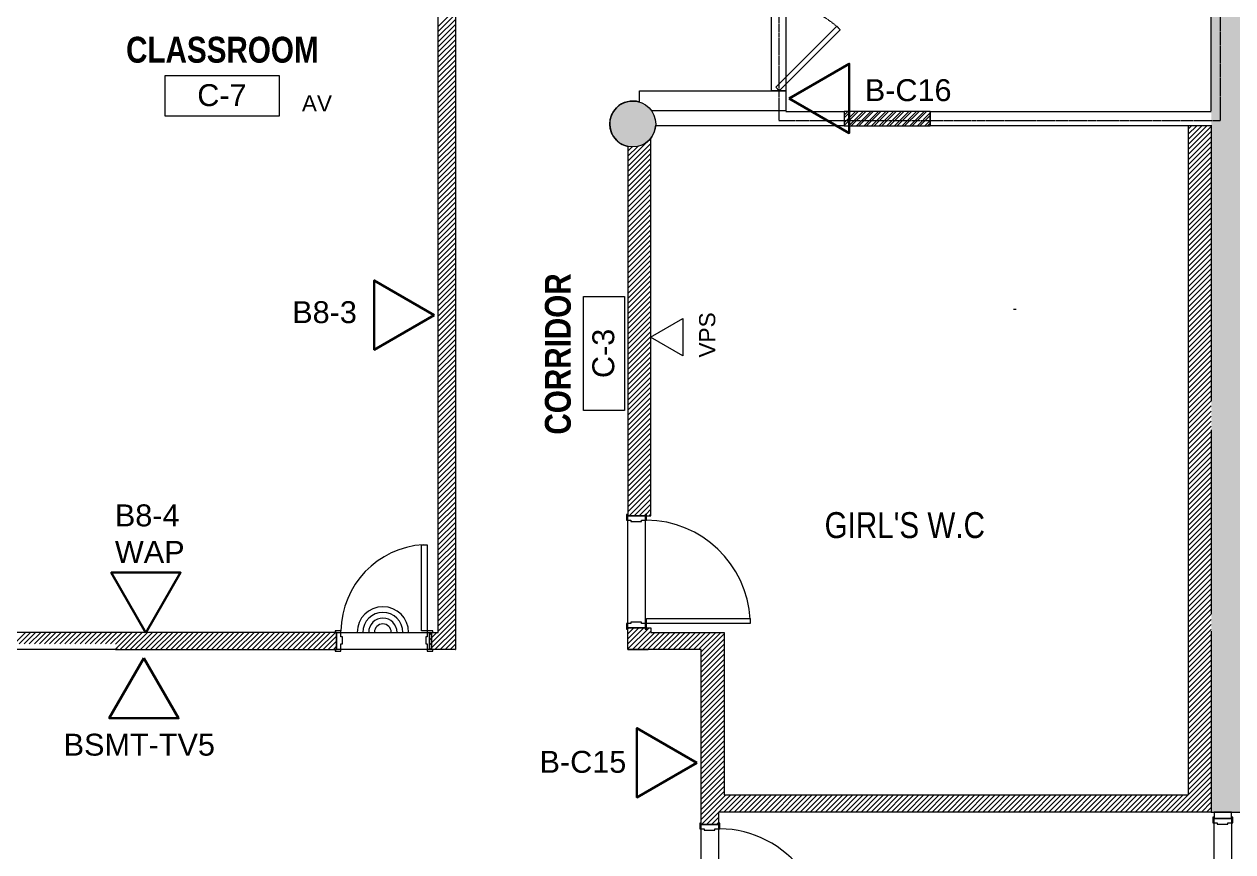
# Model space of a CAD drawing. Header units: inches. Extents: x 891 to 14187, y -1169 to 3232.
# Drawn here: x 2972.5 to 3393.1, y 2199.9 to 2487.9 of the extents above; entities that cross this region are included whole.
import ezdxf

# ---------------------------------------------------------------- set-up
doc = ezdxf.new("R2010")
doc.units = ezdxf.units.IN
doc.header["$MEASUREMENT"] = 0
doc.linetypes.add('IMPORT-IMPORT-HIDDEN2', pattern=[0.1875, 0.125, -0.0625])
doc.linetypes.add('IMPORT-IMPORT-PHANTOM2', pattern=[1.25, 0.625, -0.125, 0.125, -0.125, 0.125, -0.125])
doc.layers.add('_DROPS_IDFS', color=7, linetype='Continuous')
for name, color, linetype, lineweight in [('_OPTEC_LAYER', 1, 'Continuous', 30), ('A-ANNO-RM TAG', 7, 'Continuous', 9), ('A-DETL', 90, 'Continuous', 9), ('A-DETL-MEDM', 33, 'Continuous', 20), ('A-DOOR', 7, 'Continuous', 9), ('A-DOOR-HEAD', 7, 'IMPORT-IMPORT-HIDDEN2', 9), ('A-Hatch', 7, 'Continuous', 9), ('A-HATCH-1HR', 7, 'Continuous', 9), ('A-HATCH-2 HR', 7, 'Continuous', 9), ('A-WALL-INT NEW', 7, 'Continuous', 9), ('EX-EXT-CORE', 7, 'Continuous', 9), ('EX-Int Wall', 7, 'Continuous', 9), ('G-ANNO-TEXT', 7, 'Continuous', 9), ('SPEAKER', 10, 'Continuous', 20), ('WALL TYPE', 7, 'IMPORT-IMPORT-PHANTOM2', 9)]:
    doc.layers.add(name, color=color, linetype=linetype, lineweight=lineweight)
doc.styles.add('Arial', font='arial.ttf', dxfattribs={"height": 7.623})
doc.styles.add('Arial Narrow', font='ARIALN.TTF', dxfattribs={"height": 8.999982})
doc.styles.add('Arial Narrow_B', font='ARIALNB.TTF', dxfattribs={"height": 9})
doc.styles.add('Arial_6', font='arial.ttf', dxfattribs={"height": 5.625})

# ---------------------------------------------------------------- blocks, each defined once
blk = doc.blocks.new('_DATA')
at = {"layer": '_DROPS_IDFS', "color": 1, "lineweight": 30}
blk.add_lwpolyline([(24.61, 42.64), (12.55, 21.75), (36.67, 21.75)], close=True, dxfattribs=at)

msp = doc.modelspace()

# ---------------------------------------------------------------- hatches: boundary and pattern name
at = {"layer": 'A-Hatch'}
h = msp.add_hatch(color=9, dxfattribs=at)
h.paths.add_polyline_path([(902.98, 1392.82), (1989.97, 1392.82), (1989.97, 1512.82), (1996.97, 1512.82), (1996.97, 1539.9), (1996, 1539.9), (1996, 1644.32), (2009.46, 1644.32), (2009.46, 1668.07), (2006.46, 1668.07), (1997.97, 1676.55), (1997.97, 1680.58), (1997.87, 1680.58), (1997.87, 1684.89), (1989.97, 1684.89), (1989.97, 1680.82), (1952.41, 1680.82), (1952.41, 1656.82), (1958.41, 1656.82), (1958.41, 1633.82), (1984.41, 1633.82), (1982.41, 1561.82), (1952.41, 1561.82), (1952.41, 1496.82), (1960.41, 1496.82), (1960.41, 1426.82), (1759.1, 1426.82), (1758.63, 1426.43), (1758.31, 1426.82), (1618.55, 1426.82), (1618.55, 1417.82), (923.48, 1417.82), (923.48, 1659.82), (1020.74, 1659.82), (1020.74, 2639.14), (992.98, 2639.14), (992.98, 1680.82), (902.98, 1680.82)])
h.paths.add_polyline_path([(3252.83, 1512.82), (3414.94, 1512.82), (3414.94, 1648.82), (3485.94, 1648.82), (3485.94, 1617.82), (3590.94, 1617.82), (3590.94, 1648.82), (3647.76, 1648.82), (3647.76, 2678.99), (3563.76, 2678.99), (3563.76, 2801.87), (3653.76, 2801.87), (3653.76, 2933.87), (3525.76, 2933.87), (3525.76, 2891.87), (3542.76, 2891.87), (3542.76, 2901.87), (3622.76, 2901.87), (3622.76, 2843.87), (3525.76, 2843.87), (3525.76, 2801.87), (3439.74, 2801.87), (3439.74, 2712.4), (3384.94, 2712.4), (3384.94, 2679.34), (3298.58, 2679.32), (3298.58, 2671.34), (3331.58, 2671.34), (3331.58, 2643.73), (3387.6, 2643.73), (3387.6, 2602.12), (3410.69, 2602.12), (3410.69, 2506.12), (3385.6, 2506.12), (3385.6, 2213.73), (3478.36, 2213.73), (3478.36, 2221.26), (3556.25, 2221.26), (3556.25, 2247.26), (3478.36, 2247.26), (3478.36, 2320.26), (3556.25, 2320.26), (3556.25, 2345.26), (3478.36, 2345.26), (3478.36, 2420.26), (3574.37, 2420.26), (3574.37, 2445.26), (3478.36, 2445.26), (3478.36, 2479.57), (3439.74, 2479.57), (3439.74, 2493.26), (3578.02, 2493.26), (3578.02, 2505.26), (3439.74, 2505.26), (3439.74, 2601.26), (3530.8, 2601.26), (3530.8, 2613.26), (3491.98, 2613.26), (3491.98, 2699.77), (3544.98, 2699.77), (3544.98, 2656.26), (3623.39, 2656.26), (3623.36, 2505.26), (3614.02, 2505.26), (3614.02, 2493.26), (3623.36, 2493.26), (3623.2, 2445.26), (3604.37, 2445.26), (3604.37, 2420.26), (3623.36, 2420.26), (3623.36, 2345.26), (3586.25, 2345.26), (3586.25, 2320.26), (3623.36, 2320.26), (3623.36, 2247.26), (3586.25, 2247.26), (3586.25, 2221.26), (3623.36, 2221.26), (3623.36, 2145.26), (3587.2, 2145.51), (3586.28, 2120.04), (3623.36, 2119.26), (3623.36, 2038.66), (3588.24, 2040.57), (3586.25, 2016.68), (3623.36, 2014.66), (3623.36, 1965.26), (3586.93, 1964.56), (3587.07, 1957.11), (3623.36, 1958.25), (3623.36, 1907.41), (3586.97, 1906.63), (3587.07, 1898.63), (3623.36, 1899.41), (3623.36, 1847.41), (3587.7, 1847.41), (3587.79, 1839.41), (3623.36, 1839.41), (3624.09, 1790.91), (3588.39, 1790.68), (3588.49, 1782.18), (3624.22, 1782.41), (3624.9, 1737.92), (3589.04, 1737.24), (3589.14, 1728.74), (3625.03, 1729.42), (3625.85, 1675.41), (3559.85, 1675.41), (3559.85, 1650.41), (3513.85, 1647.41), (3513.85, 1675.41), (3465.85, 1675.41), (3465.85, 1678.32), (3386.6, 1678.32), (3386.6, 1539.9), (3252.83, 1539.9)])
h.paths.add_polyline_path([(3386.6, 1751.32), (3465.5, 1751.32), (3464.85, 1781.41), (3558.94, 1782), (3558.89, 1790.5), (3464.85, 1789.91), (3465.85, 1825.41), (3440.85, 1825.41), (3440.85, 1841.41), (3532.85, 1841.41), (3532.85, 1839.41), (3558.2, 1839.41), (3558.2, 1847.41), (3532.85, 1847.41), (3532.85, 1884.41), (3520.85, 1884.41), (3520.85, 1852.74), (3441.85, 1852.74), (3441.85, 1863.74), (3414.94, 1863.74), (3414.94, 1851.12), (3386.6, 1851.12), (3386.6, 1812.64), (3330.6, 1812.64), (3330.6, 1774.05), (3386.6, 1774.05)])
h.paths.add_polyline_path([(1020.74, 2639.04), (1020.74, 3214.97), (1056.98, 3214.97), (1056.98, 3232.36), (992.98, 3232.36), (992.98, 2639.04)])
msp.add_hatch(color=9, dxfattribs=at).paths.add_polyline_path([(3185.25, 2445.25), (3187.12, 2445.71), (3188.83, 2446.6), (3190.27, 2447.88), (3191.37, 2449.47), (3192.05, 2451.27), (3192.28, 2453.19), (3192.05, 2455.1), (3191.37, 2456.91), (3190.27, 2458.49), (3188.83, 2459.77), (3187.12, 2460.67), (3185.25, 2461.13), (3183.32, 2461.13), (3181.45, 2460.67), (3179.74, 2459.77), (3178.3, 2458.49), (3177.2, 2456.91), (3176.52, 2455.1), (3176.28, 2453.19), (3176.52, 2451.27), (3177.2, 2449.47), (3178.3, 2447.88), (3179.74, 2446.6), (3181.45, 2445.71), (3183.32, 2445.25), (3184.84, 2445.25)])

# ---------------------------------------------------------------- linework, layer by layer
at = {"color": 8, "lineweight": 9}
msp.add_line((3316.73, 2388.73), (3317.73, 2388.73), dxfattribs=at)
at = {"layer": 'A-ANNO-RM TAG', "color": 8, "flags": 128}
for points in [[(3021.5, 2470.11), (3061.18, 2470.11), (3061.18, 2455.89), (3021.5, 2455.89)], [(3167.14, 2353.54), (3167.14, 2393.22), (3181.36, 2393.22), (3181.36, 2353.54)]]:
    msp.add_lwpolyline(points, close=True, dxfattribs=at)
at = {"layer": 'A-DETL'}
for p, q in [((3190.45, 2379.06), (3201.72, 2385.56)), ((3201.72, 2385.56), (3201.72, 2372.55)), ((3201.72, 2372.55), (3190.45, 2379.06))]:
    msp.add_line(p, q, dxfattribs=at)
at = {"layer": 'A-DETL-MEDM', "color": 135}
msp.add_line((3005.19, 2270.34), (2927.19, 2270.34), dxfattribs=at)
at = {"layer": 'A-DOOR', "color": 8}
for p, q in [((3234.04, 2465.97), (3255.26, 2487.18)), ((3256.49, 2485.94), (3235.28, 2464.73)), ((3255.26, 2487.18), (3256.49, 2485.94)), ((3235.28, 2464.73), (3234.04, 2465.97))]:
    msp.add_line(p, q, dxfattribs=at)
at = {"layer": 'A-DOOR', "color": 8, "flags": 128}
for points in [[(3189.1, 2315.36), (3189.1, 2317.36), (3188.6, 2317.36), (3188.6, 2316.86), (3182.6, 2316.86), (3182.6, 2317.36), (3182.1, 2317.36), (3182.1, 2315.36), (3183.6, 2315.36), (3183.6, 2314.85), (3187.35, 2314.85), (3187.35, 2315.36)], [(3182.6, 2277.36), (3182.6, 2277.86), (3188.6, 2277.86), (3188.6, 2277.36), (3189.1, 2277.36), (3189.1, 2279.36), (3187.35, 2279.36), (3187.35, 2279.87), (3183.6, 2279.87), (3183.6, 2279.36), (3182.1, 2279.36), (3182.1, 2277.36)], [(3189.1, 2281.11), (3225.1, 2281.11), (3225.1, 2279.36), (3189.1, 2279.36)], [(3214.61, 2207.95), (3214.61, 2209.95), (3214.11, 2209.95), (3214.11, 2209.45), (3208.11, 2209.45), (3208.11, 2209.95), (3207.61, 2209.95), (3207.61, 2207.95), (3209.11, 2207.95), (3209.11, 2207.45), (3212.86, 2207.45), (3212.86, 2207.95)], [(3393.1, 2210.03), (3393.1, 2212.03), (3392.6, 2212.03), (3392.6, 2211.53), (3386.6, 2211.53), (3386.6, 2212.03), (3386.1, 2212.03), (3386.1, 2210.03), (3387.6, 2210.03), (3387.6, 2209.52), (3391.35, 2209.52), (3391.35, 2210.03)]]:
    msp.add_lwpolyline(points, close=True, dxfattribs=at)
at = {"layer": 'A-DOOR', "color": 8}
for points in [[(3110.73, 2276.8), (3110.73, 2306.8), (3112.73, 2306.8), (3112.73, 2276.8)], [(3080.73, 2276.8), (3080.73, 2276.3), (3081.23, 2276.3), (3081.23, 2270.3), (3080.73, 2270.3), (3080.73, 2269.8), (3082.73, 2269.8), (3082.73, 2272.3), (3083.24, 2272.3), (3083.24, 2274.8), (3082.73, 2274.8), (3082.73, 2276.8)], [(3114.23, 2270.3), (3114.23, 2276.3), (3114.73, 2276.3), (3114.73, 2276.8), (3112.73, 2276.8), (3112.73, 2274.8), (3112.22, 2274.8), (3112.22, 2272.3), (3112.73, 2272.3), (3112.73, 2269.8), (3114.73, 2269.8), (3114.73, 2270.3)]]:
    msp.add_lwpolyline(points, close=True, dxfattribs=at)
at = {"layer": 'A-DOOR', "color": 55, "lineweight": 13}
msp.add_lwpolyline([(3110.73, 2276.8), (3110.73, 2306.8), (3112.73, 2306.8), (3112.73, 2276.8)], close=True, dxfattribs=at)
at = {"layer": 'A-DOOR', "color": 55, "lineweight": 13, "flags": 128}
msp.add_lwpolyline([(3189.1, 2281.11), (3225.1, 2281.11), (3225.1, 2279.36), (3189.1, 2279.36)], close=True, dxfattribs=at)
at = {"layer": 'A-DOOR', "color": 8, "linetype": 'IMPORT-IMPORT-HIDDEN2'}
msp.add_arc((3235.28, 2464.73), 30, 45, 90, dxfattribs=at)
at = {"layer": 'A-DOOR', "color": 8}
for centre, radius, start, end in [((3188.65, 2278.86), 36.5, 3.1299, 89.2953), ((3113.22, 2276.35), 30.5, 93.441, 179.1566), ((3214.16, 2171.46), 36.5, 36.224, 89.2953)]:
    msp.add_arc(centre, radius, start, end, dxfattribs=at)
at = {"layer": 'A-DOOR-HEAD', "color": 8}
for p, q in [((3232.6, 2464.73), (3232.6, 2524.53)), ((3237.6, 2524.53), (3237.6, 2464.73)), ((3237.6, 2464.73), (3232.6, 2464.73))]:
    msp.add_line(p, q, dxfattribs=at)
at = {"layer": 'A-DOOR-HEAD', "color": 8, "flags": 128}
for points in [[(3182.6, 2316.86), (3188.6, 2316.86), (3188.6, 2277.86), (3182.6, 2277.86)], [(3208.11, 2209.45), (3214.11, 2209.45), (3214.11, 2170.45), (3208.11, 2170.45)], [(3386.6, 2211.53), (3392.6, 2211.53), (3392.6, 2172.53), (3386.6, 2172.53)]]:
    msp.add_lwpolyline(points, close=True, dxfattribs=at)
at = {"layer": 'A-DOOR-HEAD', "color": 8}
msp.add_lwpolyline([(3081.23, 2276.3), (3114.23, 2276.3), (3114.23, 2270.3), (3081.23, 2270.3)], close=True, dxfattribs=at)
at = {"layer": 'A-HATCH-1HR', "color": 8}
for p, q in [((3116.6, 2487.13), (3122.6, 2493.13)), ((3116.6, 2485.36), (3122.6, 2491.36)), ((3116.6, 2483.59), (3122.6, 2489.59)), ((3116.6, 2481.82), (3122.6, 2487.82)), ((3116.6, 2480.06), (3122.6, 2486.06)), ((3116.6, 2478.29), (3122.6, 2484.29)), ((3116.6, 2476.52), (3122.6, 2482.52)), ((3116.6, 2474.75), (3122.6, 2480.75)), ((3116.6, 2472.98), (3122.6, 2478.98)), ((3116.6, 2471.22), (3122.6, 2477.22)), ((3116.6, 2469.45), (3122.6, 2475.45)), ((3116.6, 2467.68), (3122.6, 2473.68)), ((3116.6, 2465.91), (3122.6, 2471.91)), ((3116.6, 2464.15), (3122.6, 2470.15)), ((3116.6, 2462.38), (3122.6, 2468.38)), ((3116.6, 2460.61), (3122.6, 2466.61)), ((3116.6, 2458.84), (3122.6, 2464.84)), ((3116.6, 2457.07), (3122.6, 2463.07)), ((3116.6, 2455.31), (3122.6, 2461.31)), ((3116.6, 2453.54), (3122.6, 2459.54)), ((3116.6, 2451.77), (3122.6, 2457.77)), ((3116.6, 2450), (3122.6, 2456)), ((3116.6, 2448.24), (3122.6, 2454.24)), ((3116.6, 2446.47), (3122.6, 2452.47)), ((3377.6, 2451.37), (3378.77, 2452.53)), ((3377.6, 2449.6), (3380.54, 2452.53)), ((3377.6, 2447.83), (3382.3, 2452.53)), ((3377.6, 2446.06), (3384.07, 2452.53)), ((3377.6, 2444.3), (3385.6, 2452.3)), ((3116.6, 2444.7), (3122.6, 2450.7)), ((3116.6, 2442.93), (3122.6, 2448.93)), ((3182.6, 2440.21), (3190.6, 2448.21)), ((3377.6, 2442.53), (3385.6, 2450.53)), ((3377.6, 2440.76), (3385.6, 2448.76)), ((3116.6, 2441.16), (3122.6, 2447.16)), ((3116.6, 2439.4), (3122.6, 2445.4)), ((3182.6, 2438.45), (3190.6, 2446.45)), ((3182.6, 2441.98), (3186.01, 2445.39)), ((3182.6, 2443.75), (3184.07, 2445.22)), ((3182.6, 2436.68), (3190.6, 2444.68)), ((3377.6, 2438.99), (3385.6, 2446.99)), ((3377.6, 2437.22), (3385.6, 2445.22)), ((3116.6, 2437.63), (3122.6, 2443.63)), ((3116.6, 2435.86), (3122.6, 2441.86)), ((3116.6, 2434.09), (3122.6, 2440.09)), ((3182.6, 2434.91), (3190.6, 2442.91)), ((3182.6, 2433.14), (3190.6, 2441.14)), ((3377.6, 2435.46), (3385.6, 2443.46)), ((3377.6, 2433.69), (3385.6, 2441.69)), ((3377.6, 2431.92), (3385.6, 2439.92)), ((3116.6, 2432.33), (3122.6, 2438.33)), ((3116.6, 2430.56), (3122.6, 2436.56)), ((3182.6, 2431.38), (3190.6, 2439.38)), ((3182.6, 2429.61), (3190.6, 2437.61)), ((3182.6, 2427.84), (3190.6, 2435.84)), ((3377.6, 2430.15), (3385.6, 2438.15)), ((3377.6, 2428.39), (3385.6, 2436.39)), ((3116.6, 2428.79), (3122.6, 2434.79)), ((3116.6, 2427.02), (3122.6, 2433.02)), ((3116.6, 2425.25), (3122.6, 2431.25)), ((3182.6, 2426.07), (3190.6, 2434.07)), ((3182.6, 2424.3), (3190.6, 2432.3)), ((3377.6, 2426.62), (3385.6, 2434.62)), ((3377.6, 2424.85), (3385.6, 2432.85)), ((3116.6, 2423.49), (3122.6, 2429.49)), ((3116.6, 2421.72), (3122.6, 2427.72)), ((3182.6, 2422.54), (3190.6, 2430.54)), ((3182.6, 2420.77), (3190.6, 2428.77)), ((3182.6, 2419), (3190.6, 2427)), ((3377.6, 2423.08), (3385.6, 2431.08)), ((3377.6, 2421.31), (3385.6, 2429.31)), ((3377.6, 2419.55), (3385.6, 2427.55)), ((3116.6, 2419.95), (3122.6, 2425.95)), ((3116.6, 2418.18), (3122.6, 2424.18)), ((3182.6, 2417.23), (3190.6, 2425.23)), ((3182.6, 2415.47), (3190.6, 2423.47)), ((3377.6, 2417.78), (3385.6, 2425.78)), ((3377.6, 2416.01), (3385.6, 2424.01)), ((3116.6, 2416.42), (3122.6, 2422.42)), ((3116.6, 2414.65), (3122.6, 2420.65)), ((3116.6, 2412.88), (3122.6, 2418.88)), ((3182.6, 2413.7), (3190.6, 2421.7)), ((3182.6, 2411.93), (3190.6, 2419.93)), ((3377.6, 2414.24), (3385.6, 2422.24)), ((3377.6, 2412.48), (3385.6, 2420.48)), ((3377.6, 2410.71), (3385.6, 2418.71)), ((3116.6, 2411.11), (3122.6, 2417.11)), ((3116.6, 2409.34), (3122.6, 2415.34)), ((3182.6, 2410.16), (3190.6, 2418.16)), ((3182.6, 2408.39), (3190.6, 2416.39)), ((3182.6, 2406.63), (3190.6, 2414.63)), ((3377.6, 2408.94), (3385.6, 2416.94)), ((3377.6, 2407.17), (3385.6, 2415.17)), ((3116.6, 2407.58), (3122.6, 2413.58)), ((3116.6, 2405.81), (3122.6, 2411.81)), ((3182.6, 2404.86), (3190.6, 2412.86)), ((3182.6, 2403.09), (3190.6, 2411.09)), ((3377.6, 2405.4), (3385.6, 2413.4)), ((3377.6, 2403.64), (3385.6, 2411.64)), ((3116.6, 2404.04), (3122.6, 2410.04)), ((3116.6, 2402.27), (3122.6, 2408.27)), ((3116.6, 2400.51), (3122.6, 2406.51)), ((3182.6, 2401.32), (3190.6, 2409.32)), ((3182.6, 2399.56), (3190.6, 2407.56)), ((3377.6, 2401.87), (3385.6, 2409.87)), ((3377.6, 2400.1), (3385.6, 2408.1)), ((3377.6, 2398.33), (3385.6, 2406.33)), ((3116.6, 2398.74), (3122.6, 2404.74)), ((3116.6, 2396.97), (3122.6, 2402.97)), ((3182.6, 2397.79), (3190.6, 2405.79)), ((3182.6, 2396.02), (3190.6, 2404.02)), ((3182.6, 2394.25), (3190.6, 2402.25)), ((3377.6, 2396.57), (3385.6, 2404.57)), ((3377.6, 2394.8), (3385.6, 2402.8)), ((3116.6, 2395.2), (3122.6, 2401.2)), ((3116.6, 2393.43), (3122.6, 2399.43)), ((3116.6, 2391.67), (3122.6, 2397.67)), ((3182.6, 2392.48), (3190.6, 2400.48)), ((3182.6, 2390.72), (3190.6, 2398.72)), ((3377.6, 2393.03), (3385.6, 2401.03)), ((3377.6, 2391.26), (3385.6, 2399.26)), ((3116.6, 2389.9), (3122.6, 2395.9)), ((3116.6, 2388.13), (3122.6, 2394.13)), ((3182.6, 2388.95), (3190.6, 2396.95)), ((3182.6, 2387.18), (3190.6, 2395.18)), ((3182.6, 2385.41), (3190.6, 2393.41)), ((3377.6, 2389.49), (3385.6, 2397.49)), ((3377.6, 2387.73), (3385.6, 2395.73)), ((3377.6, 2385.96), (3385.6, 2393.96)), ((3116.6, 2386.36), (3122.6, 2392.36)), ((3116.6, 2384.6), (3122.6, 2390.6)), ((3182.6, 2383.65), (3190.6, 2391.65)), ((3182.6, 2381.88), (3190.6, 2389.88)), ((3377.6, 2384.19), (3385.6, 2392.19)), ((3377.6, 2382.42), (3385.6, 2390.42)), ((3116.6, 2382.83), (3122.6, 2388.83)), ((3116.6, 2381.06), (3122.6, 2387.06)), ((3116.6, 2379.29), (3122.6, 2385.29)), ((3182.6, 2380.11), (3190.6, 2388.11)), ((3182.6, 2378.34), (3190.6, 2386.34)), ((3377.6, 2380.66), (3385.6, 2388.66)), ((3377.6, 2378.89), (3385.6, 2386.89)), ((3377.6, 2377.12), (3385.6, 2385.12)), ((3116.6, 2377.52), (3122.6, 2383.52)), ((3116.6, 2375.76), (3122.6, 2381.76)), ((3182.6, 2376.57), (3190.6, 2384.57)), ((3182.6, 2374.81), (3190.6, 2382.81)), ((3182.6, 2373.04), (3190.6, 2381.04)), ((3377.6, 2375.35), (3385.6, 2383.35)), ((3377.6, 2373.59), (3385.6, 2381.59)), ((3116.6, 2373.99), (3122.6, 2379.99)), ((3116.6, 2372.22), (3122.6, 2378.22)), ((3182.6, 2371.27), (3190.6, 2379.27)), ((3182.6, 2369.5), (3190.6, 2377.5)), ((3377.6, 2371.82), (3385.6, 2379.82)), ((3377.6, 2370.05), (3385.6, 2378.05)), ((3116.6, 2370.45), (3122.6, 2376.45)), ((3116.6, 2368.69), (3122.6, 2374.69)), ((3116.6, 2366.92), (3122.6, 2372.92)), ((3182.6, 2367.74), (3190.6, 2375.74)), ((3182.6, 2365.97), (3190.6, 2373.97)), ((3377.6, 2368.28), (3385.6, 2376.28)), ((3377.6, 2366.51), (3385.6, 2374.51)), ((3377.6, 2364.75), (3385.6, 2372.75)), ((3116.6, 2365.15), (3122.6, 2371.15)), ((3116.6, 2363.38), (3122.6, 2369.38)), ((3182.6, 2364.2), (3190.6, 2372.2)), ((3182.6, 2362.43), (3190.6, 2370.43)), ((3182.6, 2360.67), (3190.6, 2368.67)), ((3377.6, 2362.98), (3385.6, 2370.98)), ((3377.6, 2361.21), (3385.6, 2369.21)), ((3116.6, 2361.61), (3122.6, 2367.61)), ((3116.6, 2359.85), (3122.6, 2365.85)), ((3116.6, 2358.08), (3122.6, 2364.08)), ((3182.6, 2358.9), (3190.6, 2366.9)), ((3182.6, 2357.13), (3190.6, 2365.13)), ((3377.6, 2359.44), (3385.6, 2367.44)), ((3377.6, 2357.68), (3385.6, 2365.68)), ((3377.6, 2355.91), (3385.6, 2363.91)), ((3116.6, 2356.31), (3122.6, 2362.31)), ((3116.6, 2354.54), (3122.6, 2360.54)), ((3182.6, 2355.36), (3190.6, 2363.36)), ((3182.6, 2353.59), (3190.6, 2361.59)), ((3182.6, 2351.83), (3190.6, 2359.83)), ((3377.6, 2354.14), (3385.6, 2362.14)), ((3377.6, 2352.37), (3385.6, 2360.37)), ((3116.6, 2352.78), (3122.6, 2358.78)), ((3116.6, 2351.01), (3122.6, 2357.01)), ((3182.6, 2350.06), (3190.6, 2358.06)), ((3182.6, 2348.29), (3190.6, 2356.29)), ((3377.6, 2350.6), (3385.6, 2358.6)), ((3377.6, 2348.84), (3385.6, 2356.84)), ((3116.6, 2349.24), (3122.6, 2355.24)), ((3116.6, 2347.47), (3122.6, 2353.47)), ((3116.6, 2345.71), (3122.6, 2351.71)), ((3182.6, 2346.52), (3190.6, 2354.52)), ((3182.6, 2344.76), (3190.6, 2352.76)), ((3377.6, 2347.07), (3385.6, 2355.07)), ((3377.6, 2345.3), (3385.6, 2353.3)), ((3377.6, 2343.53), (3385.6, 2351.53)), ((3116.6, 2343.94), (3122.6, 2349.94)), ((3116.6, 2342.17), (3122.6, 2348.17)), ((3182.6, 2342.99), (3190.6, 2350.99)), ((3182.6, 2341.22), (3190.6, 2349.22)), ((3182.6, 2339.45), (3190.6, 2347.45)), ((3377.6, 2341.77), (3385.6, 2349.77)), ((3377.6, 2340), (3385.6, 2348)), ((3116.6, 2340.4), (3122.6, 2346.4)), ((3116.6, 2338.63), (3122.6, 2344.63)), ((3116.6, 2336.87), (3122.6, 2342.87)), ((3182.6, 2337.68), (3190.6, 2345.68)), ((3182.6, 2335.92), (3190.6, 2343.92)), ((3377.6, 2338.23), (3385.6, 2346.23)), ((3377.6, 2336.46), (3385.6, 2344.46)), ((3116.6, 2335.1), (3122.6, 2341.1)), ((3116.6, 2333.33), (3122.6, 2339.33)), ((3182.6, 2334.15), (3190.6, 2342.15)), ((3182.6, 2332.38), (3190.6, 2340.38)), ((3377.6, 2334.69), (3385.6, 2342.69)), ((3377.6, 2332.93), (3385.6, 2340.93)), ((3377.6, 2331.16), (3385.6, 2339.16)), ((3116.6, 2331.56), (3122.6, 2337.56)), ((3116.6, 2329.8), (3122.6, 2335.8)), ((3182.6, 2330.61), (3190.6, 2338.61)), ((3182.6, 2328.85), (3190.6, 2336.85)), ((3182.6, 2327.08), (3190.6, 2335.08)), ((3377.6, 2329.39), (3385.6, 2337.39)), ((3377.6, 2327.62), (3385.6, 2335.62)), ((3116.6, 2328.03), (3122.6, 2334.03)), ((3116.6, 2326.26), (3122.6, 2332.26)), ((3116.6, 2324.49), (3122.6, 2330.49)), ((3182.6, 2325.31), (3190.6, 2333.31)), ((3182.6, 2323.54), (3190.6, 2331.54)), ((3377.6, 2325.86), (3385.6, 2333.86)), ((3377.6, 2324.09), (3385.6, 2332.09)), ((3377.6, 2322.32), (3385.6, 2330.32)), ((3116.6, 2322.72), (3122.6, 2328.72)), ((3116.6, 2320.96), (3122.6, 2326.96)), ((3182.6, 2321.77), (3190.6, 2329.77)), ((3182.6, 2320.01), (3190.6, 2328.01)), ((3182.6, 2318.24), (3190.6, 2326.24)), ((3377.6, 2320.55), (3385.6, 2328.55)), ((3377.6, 2318.78), (3385.6, 2326.78)), ((3116.6, 2319.19), (3122.6, 2325.19)), ((3116.6, 2317.42), (3122.6, 2323.42)), ((3182.99, 2316.86), (3190.6, 2324.47)), ((3184.75, 2316.86), (3190.6, 2322.7)), ((3377.6, 2317.02), (3385.6, 2325.02)), ((3377.6, 2315.25), (3385.6, 2323.25)), ((3116.6, 2315.65), (3122.6, 2321.65)), ((3116.6, 2313.89), (3122.6, 2319.89)), ((3116.6, 2312.12), (3122.6, 2318.12)), ((3186.52, 2316.86), (3190.6, 2320.94)), ((3188.79, 2317.36), (3190.6, 2319.17)), ((3377.6, 2313.48), (3385.6, 2321.48)), ((3377.6, 2311.71), (3385.6, 2319.71)), ((3377.6, 2309.95), (3385.6, 2317.95)), ((3116.6, 2310.35), (3122.6, 2316.35)), ((3116.6, 2308.58), (3122.6, 2314.58)), ((3188.29, 2316.86), (3188.6, 2317.17)), ((3190.06, 2316.86), (3190.6, 2317.4)), ((3377.6, 2308.18), (3385.6, 2316.18)), ((3377.6, 2306.41), (3385.6, 2314.41)), ((3116.6, 2306.81), (3122.6, 2312.81)), ((3116.6, 2305.05), (3122.6, 2311.05)), ((3116.6, 2303.28), (3122.6, 2309.28)), ((3377.6, 2304.64), (3385.6, 2312.64)), ((3377.6, 2302.87), (3385.6, 2310.87)), ((3116.6, 2301.51), (3122.6, 2307.51)), ((3116.6, 2299.74), (3122.6, 2305.74)), ((3377.6, 2301.11), (3385.6, 2309.11)), ((3377.6, 2299.34), (3385.6, 2307.34)), ((3377.6, 2297.57), (3385.6, 2305.57)), ((3116.6, 2297.98), (3122.6, 2303.98)), ((3116.6, 2296.21), (3122.6, 2302.21)), ((3377.6, 2295.8), (3385.6, 2303.8)), ((3377.6, 2294.04), (3385.6, 2302.04)), ((3116.6, 2294.44), (3122.6, 2300.44)), ((3116.6, 2292.67), (3122.6, 2298.67)), ((3116.6, 2290.9), (3122.6, 2296.9)), ((3377.6, 2292.27), (3385.6, 2300.27)), ((3377.6, 2290.5), (3385.6, 2298.5)), ((3377.6, 2288.73), (3385.6, 2296.73)), ((3116.6, 2289.14), (3122.6, 2295.14)), ((3116.6, 2287.37), (3122.6, 2293.37)), ((3377.6, 2286.96), (3385.6, 2294.96)), ((3377.6, 2285.2), (3385.6, 2293.2)), ((3116.6, 2285.6), (3122.6, 2291.6)), ((3116.6, 2283.83), (3122.6, 2289.83)), ((3377.6, 2283.43), (3385.6, 2291.43)), ((3377.6, 2281.66), (3385.6, 2289.66)), ((3116.6, 2282.07), (3122.6, 2288.07)), ((3116.6, 2280.3), (3122.6, 2286.3)), ((3116.6, 2278.53), (3122.6, 2284.53)), ((3377.6, 2279.89), (3385.6, 2287.89)), ((3377.6, 2278.13), (3385.6, 2286.13)), ((3377.6, 2276.36), (3385.6, 2284.36)), ((3113.57, 2271.97), (3122.6, 2280.99)), ((3116.6, 2276.76), (3122.6, 2282.76)), ((3377.6, 2274.59), (3385.6, 2282.59)), ((3377.6, 2272.82), (3385.6, 2280.82)), ((2968.95, 2272.3), (2972.95, 2276.3)), ((2970.72, 2272.3), (2974.71, 2276.3)), ((2972.48, 2272.3), (2976.48, 2276.3)), ((2974.25, 2272.3), (2978.25, 2276.3)), ((2976.02, 2272.3), (2980.02, 2276.3)), ((2977.79, 2272.3), (2981.78, 2276.3)), ((2979.56, 2272.3), (2983.55, 2276.3)), ((2981.32, 2272.3), (2985.32, 2276.3)), ((2983.09, 2272.3), (2987.09, 2276.3)), ((2984.86, 2272.3), (2988.86, 2276.3)), ((2986.63, 2272.3), (2990.62, 2276.3)), ((2988.39, 2272.3), (2992.39, 2276.3)), ((2990.16, 2272.3), (2994.16, 2276.3)), ((2991.93, 2272.3), (2995.93, 2276.3)), ((2993.7, 2272.3), (2997.69, 2276.3)), ((2995.47, 2272.3), (2999.46, 2276.3)), ((2997.23, 2272.3), (3001.23, 2276.3)), ((2999, 2272.3), (3003, 2276.3)), ((3000.77, 2272.3), (3004.76, 2276.3)), ((3002.54, 2272.3), (3006.53, 2276.3)), ((3004.24, 2272.23), (3008.3, 2276.3)), ((3004.24, 2270.47), (3010.07, 2276.3)), ((3005.84, 2270.3), (3011.84, 2276.3)), ((3007.6, 2270.3), (3013.6, 2276.3)), ((3009.37, 2270.3), (3015.37, 2276.3)), ((3011.14, 2270.3), (3017.14, 2276.3)), ((3012.91, 2270.3), (3018.91, 2276.3)), ((3014.67, 2270.3), (3020.67, 2276.3)), ((3016.44, 2270.3), (3022.44, 2276.3)), ((3018.21, 2270.3), (3024.21, 2276.3)), ((3019.98, 2270.3), (3025.98, 2276.3)), ((3021.75, 2270.3), (3027.75, 2276.3)), ((3023.51, 2270.3), (3029.51, 2276.3)), ((3025.28, 2270.3), (3031.28, 2276.3)), ((3027.05, 2270.3), (3033.05, 2276.3)), ((3028.82, 2270.3), (3034.82, 2276.3)), ((3030.58, 2270.3), (3036.58, 2276.3)), ((3032.35, 2270.3), (3038.35, 2276.3)), ((3034.12, 2270.3), (3040.12, 2276.3)), ((3035.89, 2270.3), (3041.89, 2276.3)), ((3037.66, 2270.3), (3043.66, 2276.3)), ((3039.42, 2270.3), (3045.42, 2276.3)), ((3041.19, 2270.3), (3047.19, 2276.3)), ((3042.96, 2270.3), (3048.96, 2276.3)), ((3044.73, 2270.3), (3050.73, 2276.3)), ((3046.49, 2270.3), (3052.49, 2276.3)), ((3048.26, 2270.3), (3054.26, 2276.3)), ((3050.03, 2270.3), (3056.03, 2276.3)), ((3051.8, 2270.3), (3057.8, 2276.3)), ((3053.57, 2270.3), (3059.57, 2276.3)), ((3055.33, 2270.3), (3061.33, 2276.3)), ((3057.1, 2270.3), (3063.1, 2276.3)), ((3058.87, 2270.3), (3064.87, 2276.3)), ((3060.64, 2270.3), (3066.64, 2276.3)), ((3062.4, 2270.3), (3068.4, 2276.3)), ((3064.17, 2270.3), (3070.17, 2276.3)), ((3065.94, 2270.3), (3071.94, 2276.3)), ((3067.71, 2270.3), (3073.71, 2276.3)), ((3069.48, 2270.3), (3075.48, 2276.3)), ((3071.24, 2270.3), (3077.24, 2276.3)), ((3073.01, 2270.3), (3079.01, 2276.3)), ((3074.78, 2270.3), (3080.78, 2276.3)), ((3113.57, 2275.5), (3114.37, 2276.3)), ((3113.57, 2273.73), (3116.13, 2276.3)), ((3113.67, 2270.3), (3122.6, 2279.23)), ((3115.44, 2270.3), (3122.6, 2277.46)), ((3117.21, 2270.3), (3122.6, 2275.69)), ((3182.6, 2277.58), (3182.88, 2277.86)), ((3182.6, 2275.81), (3184.64, 2277.86)), ((3182.6, 2274.04), (3186.41, 2277.86)), ((3182.6, 2272.28), (3188.18, 2277.86)), ((3182.6, 2270.51), (3189.95, 2277.86)), ((3184.16, 2270.3), (3190.6, 2276.74)), ((3185.92, 2270.3), (3191.92, 2276.3)), ((3187.69, 2270.3), (3193.69, 2276.3)), ((3189.46, 2270.3), (3195.46, 2276.3)), ((3191.23, 2270.3), (3197.23, 2276.3)), ((3192.99, 2270.3), (3198.99, 2276.3)), ((3194.76, 2270.3), (3200.76, 2276.3)), ((3196.53, 2270.3), (3202.53, 2276.3)), ((3198.3, 2270.3), (3204.3, 2276.3)), ((3200.07, 2270.3), (3206.07, 2276.3)), ((3201.83, 2270.3), (3207.83, 2276.3)), ((3203.6, 2270.3), (3209.6, 2276.3)), ((3205.37, 2270.3), (3211.37, 2276.3)), ((3207.14, 2270.3), (3213.14, 2276.3)), ((3208.11, 2269.5), (3214.9, 2276.3)), ((3208.11, 2267.74), (3216.11, 2275.74)), ((3377.6, 2271.05), (3385.6, 2279.05)), ((3377.6, 2269.29), (3385.6, 2277.29)), ((3076.55, 2270.3), (3081.23, 2274.98)), ((3078.31, 2270.3), (3081.23, 2273.21)), ((3080.08, 2270.3), (3081.23, 2271.44)), ((3118.97, 2270.3), (3122.6, 2273.92)), ((3120.74, 2270.3), (3122.6, 2272.16)), ((3208.11, 2265.97), (3216.11, 2273.97)), ((3208.11, 2264.2), (3216.11, 2272.2)), ((3377.6, 2267.52), (3385.6, 2275.52)), ((3377.6, 2265.75), (3385.6, 2273.75)), ((3377.6, 2263.98), (3385.6, 2271.98)), ((3122.51, 2270.3), (3122.6, 2270.39)), ((3208.11, 2262.43), (3216.11, 2270.43)), ((3208.11, 2260.66), (3216.11, 2268.66)), ((3377.6, 2262.22), (3385.6, 2270.22)), ((3377.6, 2260.45), (3385.6, 2268.45)), ((3208.11, 2258.9), (3216.11, 2266.9)), ((3208.11, 2257.13), (3216.11, 2265.13)), ((3208.11, 2255.36), (3216.11, 2263.36)), ((3377.6, 2258.68), (3385.6, 2266.68)), ((3377.6, 2256.91), (3385.6, 2264.91)), ((3377.6, 2255.14), (3385.6, 2263.14)), ((3208.11, 2253.59), (3216.11, 2261.59)), ((3208.11, 2251.83), (3216.11, 2259.83)), ((3377.6, 2253.38), (3385.6, 2261.38)), ((3377.6, 2251.61), (3385.6, 2259.61)), ((3208.11, 2250.06), (3216.11, 2258.06)), ((3208.11, 2248.29), (3216.11, 2256.29)), ((3208.11, 2246.52), (3216.11, 2254.52)), ((3377.6, 2249.84), (3385.6, 2257.84)), ((3377.6, 2248.07), (3385.6, 2256.07)), ((3208.11, 2244.75), (3216.11, 2252.75)), ((3208.11, 2242.99), (3216.11, 2250.99)), ((3377.6, 2246.31), (3385.6, 2254.31)), ((3377.6, 2244.54), (3385.6, 2252.54)), ((3377.6, 2242.77), (3385.6, 2250.77)), ((3208.11, 2241.22), (3216.11, 2249.22)), ((3208.11, 2239.45), (3216.11, 2247.45)), ((3377.6, 2241), (3385.6, 2249)), ((3377.6, 2239.23), (3385.6, 2247.23)), ((3208.11, 2237.68), (3216.11, 2245.68)), ((3208.11, 2235.92), (3216.11, 2243.92)), ((3208.11, 2234.15), (3216.11, 2242.15)), ((3377.6, 2237.47), (3385.6, 2245.47)), ((3377.6, 2235.7), (3385.6, 2243.7)), ((3377.6, 2233.93), (3385.6, 2241.93)), ((3208.11, 2232.38), (3216.11, 2240.38)), ((3208.11, 2230.61), (3216.11, 2238.61)), ((3377.6, 2232.16), (3385.6, 2240.16)), ((3377.6, 2230.4), (3385.6, 2238.4)), ((3208.11, 2228.84), (3216.11, 2236.84)), ((3208.11, 2227.08), (3216.11, 2235.08)), ((3377.6, 2228.63), (3385.6, 2236.63)), ((3377.6, 2226.86), (3385.6, 2234.86)), ((3208.11, 2225.31), (3216.11, 2233.31)), ((3208.11, 2223.54), (3216.11, 2231.54)), ((3208.11, 2221.77), (3216.11, 2229.77)), ((3377.6, 2225.09), (3385.6, 2233.09)), ((3377.6, 2223.32), (3385.6, 2231.32)), ((3377.6, 2221.56), (3385.6, 2229.56)), ((3208.11, 2220.01), (3216.11, 2228.01)), ((3208.11, 2218.24), (3216.11, 2226.24)), ((3377.6, 2219.79), (3385.6, 2227.79)), ((3379.31, 2219.73), (3385.6, 2226.02)), ((3208.11, 2216.47), (3216.11, 2224.47)), ((3208.11, 2214.7), (3216.11, 2222.7)), ((3208.11, 2212.94), (3216.11, 2220.94)), ((3381.08, 2219.73), (3385.6, 2224.25)), ((3382.84, 2219.73), (3385.6, 2222.49)), ((3208.11, 2211.17), (3216.67, 2219.73)), ((3208.17, 2209.45), (3218.44, 2219.73)), ((3214.21, 2213.73), (3220.21, 2219.73)), ((3215.98, 2213.73), (3221.98, 2219.73)), ((3217.75, 2213.73), (3223.75, 2219.73)), ((3219.51, 2213.73), (3225.51, 2219.73)), ((3221.28, 2213.73), (3227.28, 2219.73)), ((3223.05, 2213.73), (3229.05, 2219.73)), ((3224.82, 2213.73), (3230.82, 2219.73)), ((3226.58, 2213.73), (3232.58, 2219.73)), ((3228.35, 2213.73), (3234.35, 2219.73)), ((3230.12, 2213.73), (3236.12, 2219.73)), ((3231.89, 2213.73), (3237.89, 2219.73)), ((3233.66, 2213.73), (3239.66, 2219.73)), ((3235.42, 2213.73), (3241.42, 2219.73)), ((3237.19, 2213.73), (3243.19, 2219.73)), ((3238.96, 2213.73), (3244.96, 2219.73)), ((3240.73, 2213.73), (3246.73, 2219.73)), ((3242.49, 2213.73), (3248.49, 2219.73)), ((3244.26, 2213.73), (3250.26, 2219.73)), ((3246.03, 2213.73), (3252.03, 2219.73)), ((3247.8, 2213.73), (3253.8, 2219.73)), ((3249.57, 2213.73), (3255.57, 2219.73)), ((3251.33, 2213.73), (3257.33, 2219.73)), ((3253.1, 2213.73), (3259.1, 2219.73)), ((3254.87, 2213.73), (3260.87, 2219.73)), ((3256.64, 2213.73), (3262.64, 2219.73)), ((3258.4, 2213.73), (3264.4, 2219.73)), ((3260.17, 2213.73), (3266.17, 2219.73)), ((3261.94, 2213.73), (3267.94, 2219.73)), ((3263.71, 2213.73), (3269.71, 2219.73)), ((3265.48, 2213.73), (3271.48, 2219.73)), ((3267.24, 2213.73), (3273.24, 2219.73)), ((3269.01, 2213.73), (3275.01, 2219.73)), ((3270.78, 2213.73), (3276.78, 2219.73)), ((3272.55, 2213.73), (3278.55, 2219.73)), ((3274.31, 2213.73), (3280.31, 2219.73)), ((3276.08, 2213.73), (3282.08, 2219.73)), ((3277.85, 2213.73), (3283.85, 2219.73)), ((3279.62, 2213.73), (3285.62, 2219.73)), ((3281.39, 2213.73), (3287.39, 2219.73)), ((3283.15, 2213.73), (3289.15, 2219.73)), ((3284.92, 2213.73), (3290.92, 2219.73)), ((3286.69, 2213.73), (3292.69, 2219.73)), ((3288.46, 2213.73), (3294.46, 2219.73)), ((3290.22, 2213.73), (3296.22, 2219.73)), ((3291.99, 2213.73), (3297.99, 2219.73)), ((3293.76, 2213.73), (3299.76, 2219.73)), ((3295.53, 2213.73), (3301.53, 2219.73)), ((3297.3, 2213.73), (3303.3, 2219.73)), ((3299.06, 2213.73), (3305.06, 2219.73)), ((3300.83, 2213.73), (3306.83, 2219.73)), ((3302.6, 2213.73), (3308.6, 2219.73)), ((3304.37, 2213.73), (3310.37, 2219.73)), ((3306.13, 2213.73), (3312.13, 2219.73)), ((3307.9, 2213.73), (3313.9, 2219.73)), ((3309.67, 2213.73), (3315.67, 2219.73)), ((3311.44, 2213.73), (3317.44, 2219.73)), ((3313.21, 2213.73), (3319.21, 2219.73)), ((3314.97, 2213.73), (3320.97, 2219.73)), ((3316.74, 2213.73), (3322.74, 2219.73)), ((3318.51, 2213.73), (3324.51, 2219.73)), ((3320.28, 2213.73), (3326.28, 2219.73)), ((3322.04, 2213.73), (3328.04, 2219.73)), ((3323.81, 2213.73), (3329.81, 2219.73)), ((3325.58, 2213.73), (3331.58, 2219.73)), ((3327.35, 2213.73), (3333.35, 2219.73)), ((3329.12, 2213.73), (3335.12, 2219.73)), ((3330.88, 2213.73), (3336.88, 2219.73)), ((3332.65, 2213.73), (3338.65, 2219.73)), ((3334.42, 2213.73), (3340.42, 2219.73)), ((3336.19, 2213.73), (3342.19, 2219.73)), ((3337.95, 2213.73), (3343.95, 2219.73)), ((3339.72, 2213.73), (3345.72, 2219.73)), ((3341.49, 2213.73), (3347.49, 2219.73)), ((3343.26, 2213.73), (3349.26, 2219.73)), ((3345.02, 2213.73), (3351.02, 2219.73)), ((3346.79, 2213.73), (3352.79, 2219.73)), ((3348.56, 2213.73), (3354.56, 2219.73)), ((3350.33, 2213.73), (3356.33, 2219.73)), ((3352.1, 2213.73), (3358.1, 2219.73)), ((3353.86, 2213.73), (3359.86, 2219.73)), ((3355.63, 2213.73), (3361.63, 2219.73)), ((3357.4, 2213.73), (3363.4, 2219.73)), ((3359.17, 2213.73), (3365.17, 2219.73)), ((3360.93, 2213.73), (3366.93, 2219.73)), ((3362.7, 2213.73), (3368.7, 2219.73)), ((3364.47, 2213.73), (3370.47, 2219.73)), ((3366.24, 2213.73), (3372.24, 2219.73)), ((3368.01, 2213.73), (3374.01, 2219.73)), ((3369.77, 2213.73), (3375.77, 2219.73)), ((3371.54, 2213.73), (3377.54, 2219.73)), ((3373.31, 2213.73), (3379.31, 2219.73)), ((3375.08, 2213.73), (3381.08, 2219.73)), ((3376.84, 2213.73), (3382.84, 2219.73)), ((3378.61, 2213.73), (3384.61, 2219.73)), ((3380.38, 2213.73), (3385.6, 2218.95)), ((3382.15, 2213.73), (3385.6, 2217.18)), ((3384.61, 2219.73), (3385.6, 2220.72)), ((3209.94, 2209.45), (3214.11, 2213.63)), ((3383.92, 2213.73), (3385.6, 2215.41)), ((3211.7, 2209.45), (3214.11, 2211.86)), ((3213.47, 2209.45), (3214.11, 2210.1))]:
    msp.add_line(p, q, dxfattribs=at)
at = {"layer": 'A-HATCH-2 HR', "color": 8}
for p, q in [((3257.83, 2456.23), (3259.14, 2457.53)), ((3257.83, 2453.57), (3261.79, 2457.53)), ((3257.83, 2455.34), (3260.02, 2457.53)), ((3257.83, 2452.69), (3262.68, 2457.53)), ((3257.83, 2456.23), (3259.14, 2457.53)), ((3257.83, 2453.57), (3261.79, 2457.53)), ((3257.83, 2455.34), (3260.02, 2457.53)), ((3257.83, 2452.69), (3262.68, 2457.53)), ((3259.44, 2452.53), (3264.44, 2457.53)), ((3259.44, 2452.53), (3264.44, 2457.53)), ((3260.33, 2452.53), (3265.33, 2457.53)), ((3260.33, 2452.53), (3265.33, 2457.53)), ((3262.1, 2452.53), (3267.1, 2457.53)), ((3262.1, 2452.53), (3267.1, 2457.53)), ((3262.98, 2452.53), (3267.98, 2457.53)), ((3262.98, 2452.53), (3267.98, 2457.53)), ((3264.75, 2452.53), (3269.75, 2457.53)), ((3264.75, 2452.53), (3269.75, 2457.53)), ((3265.63, 2452.53), (3270.63, 2457.53)), ((3265.63, 2452.53), (3270.63, 2457.53)), ((3267.4, 2452.53), (3272.4, 2457.53)), ((3267.4, 2452.53), (3272.4, 2457.53)), ((3268.28, 2452.53), (3273.28, 2457.53)), ((3268.28, 2452.53), (3273.28, 2457.53)), ((3270.05, 2452.53), (3275.05, 2457.53)), ((3270.05, 2452.53), (3275.05, 2457.53)), ((3270.93, 2452.53), (3275.93, 2457.53)), ((3270.93, 2452.53), (3275.93, 2457.53)), ((3272.7, 2452.53), (3277.7, 2457.53)), ((3272.7, 2452.53), (3277.7, 2457.53)), ((3273.59, 2452.53), (3278.59, 2457.53)), ((3273.59, 2452.53), (3278.59, 2457.53)), ((3275.35, 2452.53), (3280.35, 2457.53)), ((3275.35, 2452.53), (3280.35, 2457.53)), ((3276.24, 2452.53), (3281.24, 2457.53)), ((3276.24, 2452.53), (3281.24, 2457.53)), ((3278.01, 2452.53), (3283.01, 2457.53)), ((3278.01, 2452.53), (3283.01, 2457.53)), ((3278.89, 2452.53), (3283.89, 2457.53)), ((3278.89, 2452.53), (3283.89, 2457.53)), ((3280.66, 2452.53), (3285.66, 2457.53)), ((3280.66, 2452.53), (3285.66, 2457.53)), ((3281.54, 2452.53), (3286.54, 2457.53)), ((3281.54, 2452.53), (3286.54, 2457.53)), ((3283.31, 2452.53), (3287.83, 2457.06)), ((3283.31, 2452.53), (3287.83, 2457.06)), ((3284.19, 2452.53), (3287.83, 2456.17)), ((3284.19, 2452.53), (3287.83, 2456.17)), ((3285.96, 2452.53), (3287.83, 2454.41)), ((3285.96, 2452.53), (3287.83, 2454.41)), ((3286.84, 2452.53), (3287.83, 2453.52)), ((3286.84, 2452.53), (3287.83, 2453.52))]:
    msp.add_line(p, q, dxfattribs=at)
at = {"layer": 'A-WALL-INT NEW', "color": 135, "lineweight": 20}
for p, q in [((3116.6, 2276.3), (3116.6, 2648.49)), ((3122.6, 2648.49), (3122.6, 2270.3)), ((3287.83, 2457.53), (3257.83, 2457.53)), ((3257.83, 2457.53), (3257.83, 2452.53)), ((3287.83, 2452.53), (3287.83, 2457.53)), ((3257.83, 2452.53), (3287.83, 2452.53)), ((3385.6, 2452.53), (3377.6, 2452.53)), ((3377.6, 2452.53), (3377.6, 2219.73)), ((3190.6, 2316.86), (3190.6, 2448.28)), ((3182.6, 2445.37), (3182.6, 2316.86)), ((3182.6, 2316.86), (3190.6, 2316.86)), ((3113.57, 2270.3), (3113.57, 2276.3)), ((3113.57, 2276.3), (3116.6, 2276.3)), ((3182.6, 2270.3), (3182.6, 2277.86)), ((3182.6, 2277.86), (3190.6, 2277.86)), ((3190.6, 2277.86), (3190.6, 2276.3)), ((3190.6, 2276.3), (3216.11, 2276.3)), ((3216.11, 2276.3), (3216.11, 2219.73)), ((3122.6, 2270.3), (3113.57, 2270.3)), ((3208.11, 2270.3), (3182.6, 2270.3)), ((3182.6, 2270.3), (3189.6, 2270.3)), ((3208.11, 2209.45), (3208.11, 2270.3)), ((3385.6, 2213.73), (3214.11, 2213.73)), ((3214.11, 2213.73), (3214.11, 2209.45)), ((3385.6, 2215.73), (3385.6, 2213.73)), ((3392.6, 2213.73), (3386.6, 2213.73)), ((3386.6, 2213.73), (3386.6, 2211.53)), ((3392.6, 2211.53), (3392.6, 2213.73)), ((3214.11, 2209.45), (3208.11, 2209.45)), ((3386.6, 2211.53), (3392.6, 2211.53))]:
    msp.add_line(p, q, dxfattribs=at)
at = {"layer": 'A-WALL-INT NEW', "color": 8}
for p, q in [((3081.23, 2276.3), (2761.5, 2276.3)), ((3081.23, 2270.3), (3081.23, 2276.3)), ((3004.24, 2270.3), (3081.23, 2270.3)), ((3216.11, 2219.73), (3377.6, 2219.73))]:
    msp.add_line(p, q, dxfattribs=at)
at = {"layer": 'EX-EXT-CORE', "color": 8}
for p, q in [((3385.6, 2457.73), (3385.6, 2512.23)), ((3186.6, 2460.84), (3186.6, 2464.73)), ((3186.6, 2464.73), (3237.6, 2464.73)), ((3237.6, 2464.73), (3237.6, 2457.73)), ((3237.6, 2457.73), (3190.87, 2457.73)), ((3257.83, 2457.53), (3257.83, 2452.73)), ((3287.83, 2457.53), (3287.83, 2452.53)), ((3385.6, 2452.73), (3385.6, 2356.73)), ((3385.6, 2346.73), (3385.6, 2282.73)), ((3385.6, 2276.73), (3385.6, 2213.73)), ((3385.6, 2213.73), (3478.36, 2213.73))]:
    msp.add_line(p, q, dxfattribs=at)
msp.add_circle((3184.28, 2453.19), 8, dxfattribs=at)
for start, end in [(73.1689, 257.8514), (294.4911, 356.7222)]:
    msp.add_arc((3184.28, 2453.19), 8, start, end, dxfattribs=at)
at = {"layer": 'EX-Int Wall', "color": 8}
for p, q in [((3186.6, 2460.65), (3186.6, 2464.53)), ((3237.6, 2457.53), (3257.83, 2457.53)), ((3257.83, 2457.53), (3257.83, 2452.53)), ((3287.83, 2452.53), (3287.83, 2457.53)), ((3287.83, 2457.53), (3385.6, 2457.53)), ((3257.83, 2452.53), (3192.27, 2452.53)), ((3385.6, 2452.53), (3287.83, 2452.53))]:
    msp.add_line(p, q, dxfattribs=at)
msp.add_circle((3184.28, 2453.19), 8, dxfattribs=at)
at = {"layer": 'SPEAKER', "color": 3}
for radius in [8.94, 6.94, 4.94, 2.93]:
    msp.add_arc((3097.31, 2276.3), radius, 0, 180, dxfattribs=at)
at = {"layer": 'WALL TYPE', "color": 8}
for p, q in [((3235.09, 2648.1), (3235.09, 2454.44)), ((3388.78, 2454.44), (3388.78, 2515.48)), ((3235.09, 2454.44), (3388.78, 2454.44))]:
    msp.add_line(p, q, dxfattribs=at)

# ---------------------------------------------------------------- block references
at = {"layer": '_OPTEC_LAYER'}
for p, rotation in [((3281.35, 2437.51), 89.99999999999999), ((3072.56, 2411.31), 270), ((3039.44, 2318.83), 180), ((3163.97, 2255.56), 270)]:
    msp.add_blockref('_DATA', p, dxfattribs=dict(at, rotation=rotation))
msp.add_blockref('_DATA', (2989.55, 2224.68), dxfattribs=at)

# ---------------------------------------------------------------- texts
at = {"layer": '_OPTEC_LAYER', "char_height": 7.623, "attachment_point": 1, "style": 'Arial'}
for s, gutter_width, heights, insert in [('B-C16', 1, [0.748], (3265.03, 2468.78)), ('B8-3', 1, [0.748], (3065.77, 2391.53)), ('B8-4\\PWAP', 1, [30.07], (3004.05, 2320.82)), ('BSMT-TV5', 1, [0.748], (2986.22, 2241.03)), ('B-C15', 13.7, [0.748], (3151.84, 2235.06))]:
    msp.add_mtext_dynamic_manual_height_columns(s, width=5.9059, gutter_width=gutter_width, heights=heights, dxfattribs=dict(at, insert=insert))
at = {"layer": 'A-ANNO-RM TAG'}
for s, height, style, p in [('CLASSROOM', 9, 'Arial Narrow_B', (3007.95, 2474.54)), ('C-7', 7.623, 'Arial', (3032.73, 2459.42)), ("GIRL'S W.C", 9, 'Arial Narrow', (3251.03, 2309.12))]:
    msp.add_text(s, height=height, dxfattribs=dict(at, style=style)).set_placement(p)
for s, height, style, p in [('CORRIDOR', 9, 'Arial Narrow_B', (3162.7, 2345.11)), ('C-3', 7.623, 'Arial', (3177.83, 2364.78))]:
    msp.add_text(s, height=height, rotation=90, dxfattribs=dict(at, style=style)).set_placement(p)
at = {"layer": 'G-ANNO-TEXT', "style": 'Arial_6'}
msp.add_text('AV', height=5.625, dxfattribs=at).set_placement((3069.13, 2457.56))
msp.add_text('VPS', height=5.625, rotation=90, dxfattribs=at).set_placement((3212.98, 2371.93))

doc.saveas('drawing.dxf')
